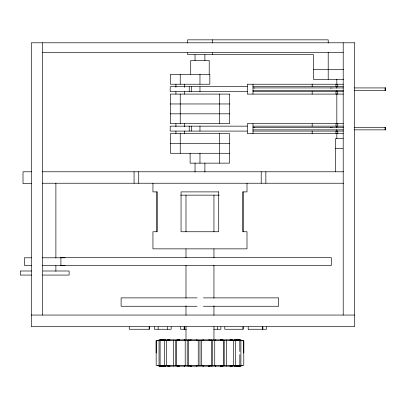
<?xml version="1.0" encoding="UTF-8"?>
<svg xmlns="http://www.w3.org/2000/svg" width="406" height="406" viewBox="0 0 406 406"><rect width="100%" height="100%" fill="white"/><g stroke="black" fill="none" stroke-linecap="round" stroke-linejoin="round"><path stroke-width="0.61" d="M152.945 183.233L152.945 191.896L157.274 191.896L157.274 231.75L152.945 231.75L152.945 248.858L246.995 248.858L247 231.75L242.666 231.75L242.666 191.896L247 191.896L246.995 183.233M156.168 353.007L156.168 340.675L243.773 340.675L243.773 365.334L156.168 365.334L156.168 340.675M243.773 353.007L243.773 340.675M167.505 340.126L166.617 340.675L166.617 365.334L167.505 365.882M232.176 365.943L233.318 365.334L233.318 340.675L232.46 340.137M187.44 340.233L188.567 339.852M212.49 365.786L211.399 366.156M157.599 340.446L159.543 339.883A14.383 11.637 90 0 1 160.319 339.852M242.245 365.639L240.398 366.126A14.383 11.637 -90 0 1 239.616 366.156A14.383 11.637 90 0 0 240.398 366.126M176.138 340.233L178.275 339.852M223.782 365.786L221.661 366.156M167.186 340.223L167.759 340.066M161.41 340.233L162.212 340.05M238.5 365.786L237.728 365.963M232.43 365.882L231.933 365.989M165.374 339.883A14.383 4.446 -90 0 1 165.668 339.852A14.383 4.446 90 0 0 165.374 339.883L164.592 340.675L164.592 365.334L165.374 366.126A14.383 4.446 90 0 0 165.668 366.156A14.383 4.446 -90 0 1 165.374 366.126M184.42 366.126A14.383 4.446 -90 0 1 184.121 366.156A14.383 4.446 90 0 0 184.42 366.126L185.202 365.334L185.202 340.675L184.42 339.883A14.383 4.446 90 0 0 184.121 339.852A14.383 4.446 -90 0 1 184.42 339.883M167.531 340.121L168.647 339.929M167.79 340.061L170.114 339.852A14.383 14.383 0 0 0 169.15 339.883L168.683 339.923M232.115 365.953L231.633 366.039M231.867 366.004L231.324 366.075M162.354 340.025L164.831 339.852M160.421 340.025L163.019 339.852M237.429 366.009L235.11 366.156M231.532 366.05L231.004 366.11M239.357 366.009L236.962 366.156M231.217 366.09L229.862 366.156A14.383 14.383 0 0 0 230.786 366.126L230.933 366.116M209.405 366.126A14.383 11.637 90 0 1 208.628 366.156A14.383 11.637 -90 0 0 209.405 366.126L210.821 365.852L211.455 365.334L211.455 340.675L210.821 340.157L209.405 339.883A14.383 11.637 -90 0 0 208.628 339.852M178.807 339.883A14.383 13.677 -90 0 1 179.721 339.852A14.383 13.677 90 0 0 178.807 339.883L177.138 340.157L176.397 340.675L176.397 365.334L177.138 365.852L178.807 366.126A14.383 13.677 90 0 0 179.721 366.156M221.133 366.126A14.383 13.677 90 0 1 220.214 366.156A14.383 13.677 -90 0 0 221.133 366.126L222.798 365.852L223.539 365.334L223.539 340.675L222.798 340.157L221.133 339.883A14.383 13.677 90 0 0 220.214 339.852A14.383 13.677 -90 0 1 221.133 339.883M237.424 366.126A14.383 13.677 90 0 1 236.51 366.156A14.383 13.677 -90 0 0 237.424 366.126L239.819 365.41L239.834 354.545M42.676 52.658L343.222 52.658M313.407 69.436L343.537 69.436M343.537 79.302L313.407 79.302L313.407 54.637L187.638 54.637L187.638 52.79M343.288 84.23L247.295 84.23L247.295 94.096L343.288 94.096M247.295 86.696L170.205 86.696L170.205 91.629L247.295 91.629M252.989 86.696L343.288 86.696M252.999 87.929L343.44 87.929M354.453 87.929L385.7 87.929M252.999 90.396L343.44 90.396M354.453 90.396L385.7 90.396M252.989 91.629L343.288 91.629M170.378 103.961L229.563 103.961M170.378 113.827L229.563 113.827M343.288 123.688L247.295 123.688L247.295 133.554L343.288 133.554M247.295 126.154L170.205 126.154L170.205 131.087L247.295 131.087M252.989 126.154L343.288 126.154M252.999 127.388L343.44 127.388M354.453 127.388L385.7 127.388M252.999 129.854L343.44 129.854M354.453 129.854L385.7 129.854M252.989 131.087L343.288 131.087M343.126 138.487L335.666 138.487L335.666 171.779M170.378 143.419L229.563 143.419M335.666 148.352L342.857 148.352M229.563 153.28L170.378 153.28L170.378 133.554L229.563 133.554L229.563 163.146L190.104 163.146L190.104 153.28M31.734 171.779L23.01 171.779L23.01 183.619L31.734 183.619M42.29 171.779L343.466 171.779M42.29 183.233L343.466 183.233M180.66 195.144L219.281 195.144M60.413 257.693L331.332 257.693L331.332 265.458L60.413 265.458M31.379 257.8L24.365 257.8L24.365 265.387L31.379 265.387M42.285 257.8L65.041 257.8M42.285 265.387L65.041 265.387M31.511 271L20.3 271L20.3 275.065L31.511 275.065M42.96 271L69.106 271L69.106 275.065L42.666 275.065M197.037 297.882L121.105 297.882L121.105 306.256L197.037 306.256M203.365 297.882L278.663 297.882L278.663 306.256L203.365 306.256M31.298 315.051L354.555 315.051M186.227 329.256L180.589 329.256L180.589 326.891M213.901 329.256L220.874 329.256L220.874 326.891M248.203 329.256L266.438 329.256L266.438 326.891M159.654 339.852L240.281 339.852M159.654 366.156L240.281 366.156M221.661 339.852L223.797 340.233M235.064 339.852L237.581 340.025M236.871 339.852L239.515 340.025M163.019 366.156L160.578 366.009M164.872 366.156L162.547 366.014M178.249 366.156L176.153 365.786M211.374 339.852L212.495 340.233M188.526 366.156L187.455 365.796M230.933 339.893L229.862 339.852A14.383 14.383 0 0 1 230.786 339.883L231.253 339.923M230.968 339.898L231.567 339.964M190.531 366.126A14.383 11.637 90 0 0 191.307 366.156A14.383 11.637 -90 0 1 190.531 366.126L189.115 365.852L188.485 365.334L188.485 340.675L189.115 340.157L190.531 339.883A14.383 11.637 90 0 1 191.307 339.852M159.543 366.126A14.383 11.637 -90 0 0 160.319 366.156A14.383 11.637 90 0 1 159.543 366.126L157.69 365.639M168.683 366.085L170.114 366.156A14.383 14.383 0 0 1 169.15 366.126L168.647 366.08M231.288 339.929L231.867 340.01M160.527 366.126A14.383 8.455 90 0 0 161.091 366.156A14.383 8.455 -90 0 1 160.527 366.126L159.04 365.334L159.04 340.675L160.527 339.883A14.383 8.455 -90 0 1 161.091 339.852M231.603 339.964L232.405 340.121M237.728 340.05L238.525 340.233M162.212 365.963L161.41 365.776M231.897 340.015L232.724 340.218M167.561 365.897L168.475 366.06L167.282 365.816M215.515 366.126A14.383 4.446 90 0 0 215.814 366.156A14.383 4.446 -90 0 1 215.515 366.126L214.733 365.334L214.733 340.675L215.515 339.883A14.383 4.446 90 0 1 215.814 339.852M239.702 340.446L237.424 339.883A14.383 13.677 -90 0 0 236.51 339.852M242.336 340.446L240.398 339.883A14.383 11.637 -90 0 0 239.616 339.852M239.779 340.522L239.834 351.464M385.538 87.929L385.538 90.396M385.538 127.388L385.538 129.854M385.071 87.929L385.071 90.396M385.071 127.388L385.071 129.854M343.207 42.792L343.207 315.051M337.762 84.23L337.762 86.696M337.762 91.629L337.762 94.096M337.762 123.688L337.762 126.154M337.762 131.087L337.762 133.554M336.833 79.302L336.833 84.336M336.833 86.854L336.833 88.117M336.833 90.634L336.833 91.893M336.833 93.781L336.833 124.003M336.833 125.896L336.833 127.783M336.833 129.671L336.833 131.559M336.833 133.447L336.833 138.487M335.985 84.23L335.985 86.696M335.985 91.629L335.985 94.096M335.985 123.688L335.985 126.154M335.985 131.087L335.985 133.554M331.966 87.929L331.966 88.239M331.966 127.388L331.966 127.697M330.738 87.929L330.738 88.239M330.738 127.388L330.738 127.697M328.205 42.99L328.205 39.844L187.638 39.844L187.638 42.924M328.205 52.435L328.205 79.302M312.173 84.23L312.173 86.696M312.173 91.629L312.173 94.096M312.173 123.688L312.173 126.154M312.173 131.087L312.173 133.554M265.864 171.779L265.864 183.233M262.865 326.891L262.865 329.256M262.636 326.891L262.636 329.256M261.21 171.779L261.21 183.233M254.232 87.929L254.232 88.239M254.232 127.388L254.232 127.697M252.989 84.23L252.989 94.096M252.989 123.688L252.989 133.554M248.198 326.891L248.198 329.256M243.448 191.896L243.448 231.75M243.148 326.891L243.148 329.256L224.772 329.256L224.772 326.891M243.011 326.891L243.011 329.256M226.33 339.858L226.33 366.156M224.198 340.675L224.198 365.334M219.697 94.096L219.697 123.688M219.697 133.554L219.697 163.146M217.514 326.891L217.514 329.256M213.947 195.144L213.947 231.811M213.947 248.878L213.947 257.729M213.947 265.316L213.947 298.192M213.947 305.774L213.947 315.259M213.947 326.637L213.947 339.913M212.708 340.675L212.708 365.334M212.297 39.844L212.297 42.924M212.297 52.79L212.297 54.637M209.217 74.227L209.217 60.474L190.718 60.474L190.718 74.227M204.898 54.729L204.898 60.433M204.898 163.146L204.898 172.017M199.97 74.369L199.97 84.23M199.97 86.696L199.97 91.629M199.97 126.154L199.97 131.087M199.97 153.28L199.97 163.146M199.97 340.675L199.97 365.334M195.037 54.729L195.037 60.433M195.037 163.146L195.037 172.017M191.444 86.696L191.444 91.629M191.444 126.154L191.444 131.087M189.232 86.696L189.232 91.629M189.232 126.154L189.232 131.087M187.232 340.675L187.232 365.334M185.989 195.144L185.989 231.811M185.989 248.878L185.989 257.729M185.989 265.316L185.989 298.192M185.989 305.774L185.989 315.259M185.989 326.637L185.989 339.913M184.557 84.23L184.557 87.315M184.557 91.629L184.557 94.096M184.557 123.688L184.557 126.773M184.557 131.087L184.557 133.554M184.39 326.891L184.39 329.256M184.162 326.891L184.162 329.256M180.239 74.369L180.239 84.23M180.239 94.096L180.239 123.688M180.239 133.554L180.239 153.28M175.925 84.23L175.925 87.315M175.925 91.629L175.925 94.096M175.925 123.688L175.925 126.773M175.925 131.087L175.925 133.554M175.737 340.675L175.737 365.334M173.606 339.858L173.606 366.156M171.18 326.891L171.18 329.256L154.361 329.256L154.361 326.891M167.379 326.891L167.379 329.256M158.142 326.891L158.142 329.256M156.488 191.896L156.488 231.75M149.464 326.891L149.464 329.256L129.25 329.256L129.245 326.891M149.139 326.891L149.139 329.256M138.725 171.779L138.725 183.233M134.071 171.779L134.071 183.233M60.895 257.8L60.895 265.387M55.886 183.233L55.886 257.967M55.886 265.565L55.886 271.264M42.645 42.792L42.645 315.051M163.425 339.852A14.383 13.677 90 0 0 162.512 339.883L160.847 340.157L160.106 340.675L160.106 365.334L160.847 365.852L162.512 366.126A14.383 13.677 -90 0 0 163.425 366.156M166.653 340.527A1.213 0.985 -90 0 1 167.17 340.314M175.783 340.507A1.213 0.716 90 0 1 176.138 340.314M187.318 340.395A1.213 0.376 -90 0 1 187.44 340.314M196.189 339.852A14.383 8.455 -90 0 1 196.753 339.883L198.245 340.675L198.245 365.334L196.753 366.126A14.383 8.455 -90 0 1 196.189 366.156M203.746 339.852A14.383 8.455 90 0 0 203.183 339.883L201.696 340.675L201.696 365.334L203.183 366.126A14.383 8.455 -90 0 0 203.746 366.156M212.495 340.314A1.213 0.376 90 0 1 212.617 340.395M223.797 340.314A1.213 0.716 90 0 1 224.153 340.507M232.765 340.314A1.213 0.985 -90 0 1 233.283 340.527M234.267 339.852A14.383 4.446 90 0 1 234.561 339.883L235.348 340.675L235.348 365.334L234.561 366.126A14.383 4.446 90 0 1 234.267 366.156M238.525 340.314A1.213 1.157 90 0 1 238.987 340.436M238.845 339.852A14.383 8.455 -90 0 1 239.408 339.883L240.9 340.675L240.9 365.334L239.408 366.126A14.383 8.455 90 0 1 238.845 366.156M160.949 340.436A1.213 1.157 -90 0 1 161.415 340.314M167.17 365.699A1.213 0.985 -90 0 1 166.653 365.486M176.138 365.699A1.213 0.716 90 0 1 175.783 365.507M187.44 365.699A1.213 0.376 -90 0 1 187.318 365.613M212.617 365.613A1.213 0.376 90 0 1 212.495 365.699M224.153 365.507A1.213 0.716 -90 0 1 223.797 365.699M233.283 365.486A1.213 0.985 90 0 1 232.765 365.699M238.941 365.593A1.213 1.157 -90 0 1 238.525 365.699M161.415 365.699A1.213 1.157 -90 0 1 160.994 365.593M354.555 42.792L31.298 42.792L31.298 326.698L354.555 326.698L354.555 42.792M209.831 74.369L170.378 74.369L170.378 84.23L209.831 84.23L209.831 74.369M229.563 94.096L170.378 94.096L170.378 123.688L229.563 123.688L229.563 94.096M218.717 191.896L181.051 191.896L181.051 231.75L218.717 231.75L218.717 191.896"/></g></svg>
